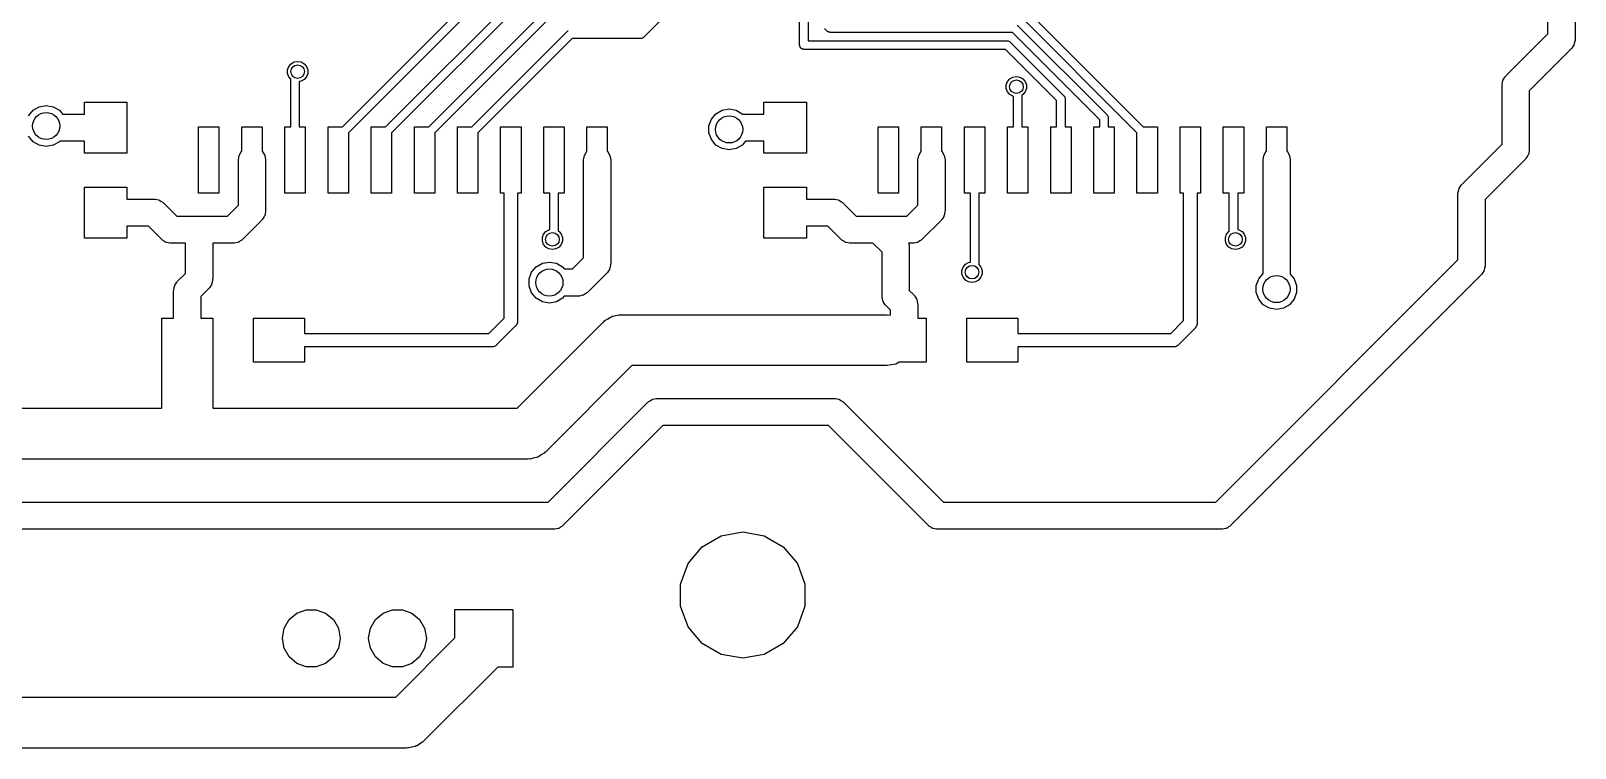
# Model space of a CAD drawing. Extents: x 74 to 228, y -104 to -43.
# Drawn here: x 179.05 to 224.5, y -104.5 to -83.4 of the extents above; entities that cross this region are included whole.
import ezdxf

# ---------------------------------------------------------------- set-up
doc = ezdxf.new("R2010")
doc.units = 0
doc.header["$MEASUREMENT"] = 0
doc.layers.add('BLACK', color=7, linetype='CONTINUOUS')

msp = doc.modelspace()

# ---------------------------------------------------------------- linework, layer by layer
at = {"layer": 'Black'}
for p, q in [((201.675, -83.82), (201.675, -72.176)), ((201.925, -72.2278), (201.925, -83.695)), ((200.988, -79.6884), (197.088, -83.5884)), ((223.7, -83.4843), (223.7, -80.7)), ((224.5, -80.8657), (224.5, -83.65)), ((188.218, -86.225), (193.032, -81.4116)), ((193.172, -81.625), (188.395, -86.4018)), ((189.488, -86.225), (193.802, -81.9116)), ((193.942, -82.125), (189.665, -86.4018)), ((190.758, -86.225), (194.572, -82.4116)), ((194.712, -82.625), (190.935, -86.4018)), ((208.145, -82.5886), (211.782, -86.225)), ((211.605, -86.4018), (208.005, -82.802)), ((192.028, -86.225), (194.842, -83.4116)), ((194.982, -83.625), (192.205, -86.4018)), ((194.842, -83.4116), (194.846, -83.4085)), ((194.846, -83.4085), (194.85, -83.4042)), ((194.85, -83.4042), (194.864, -83.3961)), ((197, -83.625), (194.982, -83.625)), ((197.005, -83.624), (197, -83.625)), ((197.011, -83.6245), (197.005, -83.624)), ((197.027, -83.6203), (197.011, -83.6245)), ((197.043, -83.6175), (197.027, -83.6203)), ((197.048, -83.6147), (197.043, -83.6175)), ((197.053, -83.6133), (197.048, -83.6147)), ((197.066, -83.6039), (197.053, -83.6133)), ((197.08, -83.5958), (197.066, -83.6039)), ((197.084, -83.5915), (197.08, -83.5958)), ((197.088, -83.5884), (197.084, -83.5915)), ((202.485, -83.4084), (202.412, -83.3354)), ((202.489, -83.4115), (202.485, -83.4084)), ((202.493, -83.4157), (202.489, -83.4115)), ((202.507, -83.4239), (202.493, -83.4157)), ((202.52, -83.4333), (202.507, -83.4239)), ((202.525, -83.4347), (202.52, -83.4333)), ((202.53, -83.4375), (202.525, -83.4347)), ((202.546, -83.4403), (202.53, -83.4375)), ((202.562, -83.4445), (202.546, -83.4403)), ((202.568, -83.444), (202.562, -83.4445)), ((202.573, -83.445), (202.568, -83.444)), ((207.941, -83.445), (202.573, -83.445)), ((210.51, -86.0139), (207.941, -83.445)), ((208.081, -83.2316), (210.723, -85.8737)), ((222.467, -84.7172), (223.7, -83.4843)), ((201.677, -83.8308), (201.675, -83.82)), ((201.677, -83.8417), (201.677, -83.8308)), ((201.681, -83.852), (201.677, -83.8417)), ((201.683, -83.8628), (201.681, -83.852)), ((201.688, -83.8722), (201.683, -83.8628)), ((201.692, -83.8825), (201.688, -83.8722)), ((201.699, -83.8909), (201.692, -83.8825)), ((201.704, -83.9003), (201.699, -83.8909)), ((201.713, -83.9074), (201.704, -83.9003)), ((201.72, -83.9158), (201.713, -83.9074)), ((201.729, -83.9212), (201.72, -83.9158)), ((201.737, -83.9283), (201.729, -83.9212)), ((201.748, -83.932), (201.737, -83.9283)), ((201.757, -83.9375), (201.748, -83.932)), ((201.768, -83.9394), (201.757, -83.9375)), ((201.778, -83.9431), (201.768, -83.9394)), ((201.789, -83.9431), (201.778, -83.9431)), ((201.8, -83.945), (201.789, -83.9431)), ((207.734, -83.945), (201.8, -83.945)), ((201.925, -83.695), (207.786, -83.695)), ((209.24, -85.451), (207.734, -83.945)), ((207.786, -83.695), (207.791, -83.696)), ((207.791, -83.696), (207.797, -83.6955)), ((207.797, -83.6955), (207.812, -83.6997)), ((207.812, -83.6997), (207.829, -83.7025)), ((207.829, -83.7025), (207.833, -83.7053)), ((207.833, -83.7053), (207.839, -83.7067)), ((207.839, -83.7067), (207.852, -83.7161)), ((207.852, -83.7161), (207.866, -83.7242)), ((207.866, -83.7242), (207.87, -83.7285)), ((207.87, -83.7285), (207.874, -83.7316)), ((207.874, -83.7316), (209.453, -85.3109)), ((224.383, -83.9328), (223.15, -85.1657)), ((224.393, -83.9184), (224.383, -83.9328)), ((224.406, -83.9071), (224.393, -83.9184)), ((224.433, -83.8619), (224.406, -83.9071)), ((224.463, -83.819), (224.433, -83.8619)), ((224.467, -83.802), (224.463, -83.819)), ((224.476, -83.7868), (224.467, -83.802)), ((224.485, -83.7353), (224.476, -83.7868)), ((224.498, -83.6849), (224.485, -83.7353)), ((224.5, -83.65), (224.497, -83.6673)), ((224.497, -83.6673), (224.498, -83.6849)), ((186.603, -84.5477), (186.639, -84.4494)), ((186.639, -84.4494), (186.706, -84.3693)), ((186.706, -84.3693), (186.797, -84.317)), ((186.797, -84.317), (186.9, -84.2989)), ((186.9, -84.2989), (187.003, -84.317)), ((187.003, -84.317), (187.094, -84.3693)), ((187.094, -84.3693), (187.161, -84.4494)), ((187.161, -84.4494), (187.197, -84.5477)), ((186.603, -84.6523), (186.603, -84.5477)), ((186.639, -84.7506), (186.603, -84.6523)), ((186.7, -84.823), (186.639, -84.7506)), ((186.7, -86.225), (186.7, -84.823)), ((187.003, -84.883), (186.95, -84.8923)), ((186.95, -84.8923), (186.95, -86.225)), ((187.094, -84.8307), (187.003, -84.883)), ((187.161, -84.7506), (187.094, -84.8307)), ((187.197, -84.6523), (187.161, -84.7506)), ((187.197, -84.5477), (187.197, -84.6523)), ((207.759, -84.9921), (207.795, -84.8939)), ((207.759, -85.0967), (207.759, -84.9921)), ((207.795, -84.8939), (207.862, -84.8137)), ((207.862, -84.8137), (207.953, -84.7614)), ((207.953, -84.7614), (208.056, -84.7433)), ((208.056, -84.7433), (208.159, -84.7614)), ((208.159, -84.7614), (208.249, -84.8137)), ((208.249, -84.8137), (208.316, -84.8939)), ((208.316, -84.8939), (208.352, -84.9921)), ((208.352, -84.9921), (208.352, -85.0967)), ((222.35, -85), (222.353, -84.9827)), ((222.352, -84.9651), (222.365, -84.9147)), ((222.353, -84.9827), (222.352, -84.9651)), ((222.365, -84.9147), (222.374, -84.8632)), ((222.374, -84.8632), (222.383, -84.848)), ((222.383, -84.848), (222.387, -84.831)), ((222.387, -84.831), (222.417, -84.7881)), ((222.417, -84.7881), (222.444, -84.7429)), ((222.444, -84.7429), (222.457, -84.7316)), ((222.457, -84.7316), (222.467, -84.7172)), ((207.795, -85.195), (207.759, -85.0967)), ((207.862, -85.2751), (207.795, -85.195)), ((207.953, -85.3274), (207.862, -85.2751)), ((207.97, -85.3305), (207.953, -85.3274)), ((207.97, -86.225), (207.97, -85.3305)), ((208.249, -85.2751), (208.22, -85.2919)), ((208.22, -85.2919), (208.22, -86.225)), ((208.316, -85.195), (208.249, -85.2751)), ((208.352, -85.0967), (208.316, -85.195)), ((209.453, -85.3109), (209.457, -85.3154)), ((209.457, -85.3154), (209.461, -85.3189)), ((209.461, -85.3189), (209.469, -85.333)), ((209.469, -85.333), (209.478, -85.3464)), ((209.478, -85.3464), (209.48, -85.3517)), ((209.48, -85.3517), (209.482, -85.3565)), ((209.482, -85.3565), (209.485, -85.3726)), ((209.485, -85.3726), (209.49, -85.3883)), ((209.49, -85.3883), (209.489, -85.3938)), ((209.489, -85.3938), (209.49, -85.3992)), ((209.49, -85.3992), (209.49, -86.225)), ((222.35, -86.7343), (222.35, -85)), ((223.15, -85.1657), (223.15, -86.9)), ((178.978, -85.8989), (179.113, -85.7386)), ((179.113, -85.7386), (179.294, -85.634)), ((179.294, -85.634), (179.5, -85.5977)), ((179.5, -85.5977), (179.706, -85.634)), ((179.706, -85.634), (179.887, -85.7386)), ((179.887, -85.7386), (179.981, -85.85)), ((179.981, -85.85), (180.625, -85.85)), ((180.625, -85.85), (180.625, -85.5)), ((180.625, -85.5), (181.875, -85.5)), ((181.875, -85.5), (181.875, -87)), ((199.078, -85.9989), (199.213, -85.8386)), ((199.213, -85.8386), (199.394, -85.734)), ((199.394, -85.734), (199.6, -85.6977)), ((199.6, -85.6977), (199.806, -85.734)), ((199.806, -85.734), (199.987, -85.8386)), ((199.987, -85.8386), (199.997, -85.85)), ((199.997, -85.85), (200.625, -85.85)), ((200.625, -85.85), (200.625, -85.5)), ((200.625, -85.5), (201.875, -85.5)), ((201.875, -85.5), (201.875, -87)), ((209.24, -86.225), (209.24, -85.451)), ((210.723, -85.8737), (210.727, -85.8782)), ((210.727, -85.8782), (210.731, -85.8818)), ((210.731, -85.8818), (210.739, -85.8959)), ((210.739, -85.8959), (210.748, -85.9093)), ((183.985, -88.175), (183.985, -86.225)), ((183.985, -86.225), (184.585, -86.225)), ((184.585, -86.225), (184.585, -88.175)), ((185.255, -86.9375), (185.255, -86.225)), ((185.255, -86.225), (185.855, -86.225)), ((185.855, -86.225), (185.855, -86.9375)), ((186.525, -88.175), (186.525, -86.225)), ((186.525, -86.225), (186.7, -86.225)), ((186.95, -86.225), (187.125, -86.225)), ((187.125, -86.225), (187.125, -88.175)), ((187.795, -88.175), (187.795, -86.225)), ((187.795, -86.225), (188.218, -86.225)), ((189.065, -88.175), (189.065, -86.225)), ((189.065, -86.225), (189.488, -86.225)), ((190.335, -88.175), (190.335, -86.225)), ((190.335, -86.225), (190.758, -86.225)), ((191.605, -88.175), (191.605, -86.225)), ((191.605, -86.225), (192.028, -86.225)), ((192.875, -88.175), (192.875, -86.225)), ((192.875, -86.225), (193.475, -86.225)), ((193.475, -86.225), (193.475, -88.175)), ((194.145, -88.175), (194.145, -86.225)), ((194.145, -86.225), (194.745, -86.225)), ((194.745, -86.225), (194.745, -88.175)), ((195.415, -86.9375), (195.415, -86.225)), ((195.415, -86.225), (196.015, -86.225)), ((196.015, -86.225), (196.015, -86.9375)), ((199.007, -86.1954), (199.078, -85.9989)), ((199.007, -86.4046), (199.007, -86.1954)), ((203.985, -88.175), (203.985, -86.225)), ((203.985, -86.225), (204.585, -86.225)), ((204.585, -86.225), (204.585, -88.175)), ((205.255, -86.9375), (205.255, -86.225)), ((205.255, -86.225), (205.855, -86.225)), ((205.855, -86.225), (205.855, -86.9375)), ((206.525, -88.175), (206.525, -86.225)), ((206.525, -86.225), (207.125, -86.225)), ((207.125, -86.225), (207.125, -88.175)), ((207.795, -88.175), (207.795, -86.225)), ((207.795, -86.225), (207.97, -86.225)), ((208.22, -86.225), (208.395, -86.225)), ((208.395, -86.225), (208.395, -88.175)), ((209.065, -88.175), (209.065, -86.225)), ((209.065, -86.225), (209.24, -86.225)), ((209.49, -86.225), (209.665, -86.225)), ((209.665, -86.225), (209.665, -88.175)), ((210.335, -88.175), (210.335, -86.225)), ((210.335, -86.225), (210.51, -86.225)), ((210.51, -86.225), (210.51, -86.0139)), ((210.748, -85.9093), (210.75, -85.9146)), ((210.75, -85.9146), (210.752, -85.9194)), ((210.752, -85.9194), (210.755, -85.9355)), ((210.755, -85.9355), (210.76, -85.9512)), ((210.76, -85.9512), (210.759, -85.9567)), ((210.759, -85.9567), (210.76, -85.9621)), ((210.76, -85.9621), (210.76, -86.225)), ((210.76, -86.225), (210.935, -86.225)), ((210.935, -86.225), (210.935, -88.175)), ((211.782, -86.225), (212.205, -86.225)), ((212.205, -86.225), (212.205, -88.175)), ((212.875, -88.175), (212.875, -86.225)), ((212.875, -86.225), (213.475, -86.225)), ((213.475, -86.225), (213.475, -88.175)), ((214.145, -88.175), (214.145, -86.225)), ((214.145, -86.225), (214.745, -86.225)), ((214.745, -86.225), (214.745, -88.175)), ((215.415, -86.9375), (215.415, -86.225)), ((215.415, -86.225), (216.015, -86.225)), ((216.015, -86.225), (216.015, -86.9375)), ((179.113, -86.6614), (178.978, -86.5011)), ((179.294, -86.766), (179.113, -86.6614)), ((179.5, -86.8023), (179.294, -86.766)), ((179.706, -86.766), (179.5, -86.8023)), ((179.887, -86.6614), (179.706, -86.766)), ((179.897, -86.65), (179.887, -86.6614)), ((180.625, -86.65), (179.897, -86.65)), ((180.625, -87), (180.625, -86.65)), ((188.395, -86.4018), (188.395, -88.175)), ((189.665, -86.4018), (189.665, -88.175)), ((190.935, -86.4018), (190.935, -88.175)), ((192.205, -86.4018), (192.205, -88.175)), ((199.078, -86.6011), (199.007, -86.4046)), ((199.213, -86.7614), (199.078, -86.6011)), ((199.394, -86.866), (199.213, -86.7614)), ((199.987, -86.7614), (199.806, -86.866)), ((200.081, -86.65), (199.987, -86.7614)), ((200.625, -86.65), (200.081, -86.65)), ((200.625, -87), (200.625, -86.65)), ((211.605, -88.175), (211.605, -86.4018)), ((221.167, -87.9172), (222.35, -86.7343)), ((181.875, -87), (180.625, -87)), ((185.155, -87.2), (185.179, -87.0632)), ((185.155, -88.5293), (185.155, -87.2)), ((185.179, -87.0632), (185.249, -86.9429)), ((185.249, -86.9429), (185.255, -86.9375)), ((185.855, -86.9375), (185.861, -86.9429)), ((185.861, -86.9429), (185.931, -87.0632)), ((185.931, -87.0632), (185.955, -87.2)), ((185.955, -87.2), (185.955, -88.695)), ((195.315, -87.2), (195.339, -87.0632)), ((195.315, -90.0828), (195.315, -87.2)), ((195.339, -87.0632), (195.409, -86.9429)), ((195.409, -86.9429), (195.415, -86.9375)), ((196.015, -86.9375), (196.021, -86.9429)), ((196.021, -86.9429), (196.091, -87.0632)), ((196.091, -87.0632), (196.115, -87.2)), ((196.115, -87.2), (196.115, -90.2485)), ((199.6, -86.9023), (199.394, -86.866)), ((199.806, -86.866), (199.6, -86.9023)), ((201.875, -87), (200.625, -87)), ((205.155, -87.2), (205.179, -87.0632)), ((205.155, -88.5293), (205.155, -87.2)), ((205.179, -87.0632), (205.249, -86.9429)), ((205.249, -86.9429), (205.255, -86.9375)), ((205.855, -86.9375), (205.861, -86.9429)), ((205.861, -86.9429), (205.931, -87.0632)), ((205.931, -87.0632), (205.955, -87.2)), ((205.955, -87.2), (205.955, -88.695)), ((215.315, -87.2), (215.339, -87.0632)), ((215.315, -90.5429), (215.315, -87.2)), ((215.339, -87.0632), (215.409, -86.9429)), ((215.409, -86.9429), (215.415, -86.9375)), ((216.015, -86.9375), (216.021, -86.9429)), ((216.021, -86.9429), (216.091, -87.0632)), ((216.091, -87.0632), (216.115, -87.2)), ((216.115, -87.2), (216.115, -90.556)), ((223.033, -87.1828), (221.85, -88.3657)), ((223.043, -87.1684), (223.033, -87.1828)), ((223.056, -87.1571), (223.043, -87.1684)), ((223.083, -87.1119), (223.056, -87.1571)), ((223.113, -87.069), (223.083, -87.1119)), ((223.117, -87.052), (223.113, -87.069)), ((223.126, -87.0368), (223.117, -87.052)), ((223.135, -86.9853), (223.126, -87.0368)), ((223.148, -86.9349), (223.135, -86.9853)), ((223.15, -86.9), (223.147, -86.9173)), ((223.147, -86.9173), (223.148, -86.9349)), ((180.625, -89.5), (180.625, -88)), ((180.625, -88), (181.875, -88)), ((181.875, -88), (181.875, -88.35)), ((200.625, -89.5), (200.625, -88)), ((200.625, -88), (201.875, -88)), ((201.875, -88), (201.875, -88.35)), ((221.052, -88.1651), (221.065, -88.1147)), ((221.053, -88.1827), (221.052, -88.1651)), ((221.065, -88.1147), (221.074, -88.0632)), ((221.074, -88.0632), (221.083, -88.048)), ((221.083, -88.048), (221.087, -88.031)), ((221.087, -88.031), (221.117, -87.9881)), ((221.117, -87.9881), (221.144, -87.9429)), ((221.144, -87.9429), (221.157, -87.9316)), ((221.157, -87.9316), (221.167, -87.9172)), ((181.875, -88.35), (182.675, -88.35)), ((182.675, -88.35), (182.692, -88.3531)), ((182.692, -88.3531), (182.71, -88.3515)), ((182.71, -88.3515), (182.76, -88.365)), ((182.76, -88.365), (182.812, -88.3741)), ((182.812, -88.3741), (182.827, -88.3829)), ((182.827, -88.3829), (182.844, -88.3875)), ((182.844, -88.3875), (182.887, -88.4175)), ((182.887, -88.4175), (182.932, -88.4436)), ((182.932, -88.4436), (182.943, -88.4571)), ((182.943, -88.4571), (182.958, -88.4672)), ((182.958, -88.4672), (183.341, -88.85)), ((184.585, -88.175), (183.985, -88.175)), ((184.834, -88.85), (185.155, -88.5293)), ((187.125, -88.175), (186.525, -88.175)), ((188.395, -88.175), (187.795, -88.175)), ((189.665, -88.175), (189.065, -88.175)), ((190.935, -88.175), (190.335, -88.175)), ((192.205, -88.175), (191.605, -88.175)), ((192.975, -88.175), (192.875, -88.175)), ((192.975, -91.8572), (192.975, -88.175)), ((193.475, -88.175), (193.375, -88.175)), ((193.375, -88.175), (193.375, -91.94)), ((194.32, -88.175), (194.145, -88.175)), ((194.32, -89.248), (194.32, -88.175)), ((194.745, -88.175), (194.57, -88.175)), ((194.57, -88.175), (194.57, -89.2907)), ((201.875, -88.35), (202.675, -88.35)), ((202.675, -88.35), (202.692, -88.3531)), ((202.692, -88.3531), (202.71, -88.3515)), ((202.71, -88.3515), (202.76, -88.365)), ((202.76, -88.365), (202.812, -88.3741)), ((202.812, -88.3741), (202.827, -88.3829)), ((202.827, -88.3829), (202.844, -88.3875)), ((202.844, -88.3875), (202.887, -88.4175)), ((202.887, -88.4175), (202.932, -88.4436)), ((202.932, -88.4436), (202.943, -88.4571)), ((202.943, -88.4571), (202.958, -88.4672)), ((202.958, -88.4672), (203.341, -88.85)), ((204.585, -88.175), (203.985, -88.175)), ((204.834, -88.85), (205.155, -88.5293)), ((206.7, -88.175), (206.525, -88.175)), ((206.7, -90.2077), (206.7, -88.175)), ((207.125, -88.175), (206.95, -88.175)), ((206.95, -88.175), (206.95, -90.277)), ((208.395, -88.175), (207.795, -88.175)), ((209.665, -88.175), (209.065, -88.175)), ((210.935, -88.175), (210.335, -88.175)), ((212.205, -88.175), (211.605, -88.175)), ((212.975, -88.175), (212.875, -88.175)), ((212.975, -91.9232), (212.975, -88.175)), ((213.475, -88.175), (213.375, -88.175)), ((213.375, -88.175), (213.375, -92.006)), ((214.32, -88.175), (214.145, -88.175)), ((214.32, -89.2982), (214.32, -88.175)), ((214.745, -88.175), (214.57, -88.175)), ((214.57, -88.175), (214.57, -89.2457)), ((221.05, -88.2), (221.053, -88.1827)), ((221.05, -90.1343), (221.05, -88.2)), ((221.85, -88.3657), (221.85, -90.3)), ((183.341, -88.85), (184, -88.85)), ((184, -88.85), (184.834, -88.85)), ((185.838, -88.9778), (185.283, -89.5328)), ((185.848, -88.9634), (185.838, -88.9778)), ((185.861, -88.9521), (185.848, -88.9634)), ((185.888, -88.9069), (185.861, -88.9521)), ((185.918, -88.864), (185.888, -88.9069)), ((185.922, -88.847), (185.918, -88.864)), ((185.931, -88.8318), (185.922, -88.847)), ((185.94, -88.7803), (185.931, -88.8318)), ((185.953, -88.7299), (185.94, -88.7803)), ((185.955, -88.695), (185.952, -88.7123)), ((185.952, -88.7123), (185.953, -88.7299)), ((203.341, -88.85), (204, -88.85)), ((204, -88.85), (204.834, -88.85)), ((205.838, -88.9778), (205.283, -89.5328)), ((205.848, -88.9634), (205.838, -88.9778)), ((205.861, -88.9521), (205.848, -88.9634)), ((205.888, -88.9069), (205.861, -88.9521)), ((205.918, -88.864), (205.888, -88.9069)), ((205.922, -88.847), (205.918, -88.864)), ((205.931, -88.8318), (205.922, -88.847)), ((205.94, -88.7803), (205.931, -88.8318)), ((205.953, -88.7299), (205.94, -88.7803)), ((205.955, -88.695), (205.952, -88.7123)), ((205.952, -88.7123), (205.953, -88.7299)), ((181.875, -89.5), (180.625, -89.5)), ((182.509, -89.15), (181.875, -89.15)), ((181.875, -89.15), (181.875, -89.5)), ((182.892, -89.5328), (182.509, -89.15)), ((182.907, -89.5429), (182.892, -89.5328)), ((185.283, -89.5328), (185.268, -89.5429)), ((194.103, -89.4827), (194.139, -89.3844)), ((194.103, -89.5873), (194.103, -89.4827)), ((194.139, -89.3844), (194.206, -89.3043)), ((194.206, -89.3043), (194.297, -89.252)), ((194.297, -89.252), (194.32, -89.248)), ((194.57, -89.2907), (194.594, -89.3043)), ((194.594, -89.3043), (194.661, -89.3844)), ((194.661, -89.3844), (194.697, -89.4827)), ((194.697, -89.4827), (194.697, -89.5873)), ((201.875, -89.5), (200.625, -89.5)), ((202.509, -89.15), (201.875, -89.15)), ((201.875, -89.15), (201.875, -89.5)), ((202.892, -89.5328), (202.509, -89.15)), ((202.907, -89.5429), (202.892, -89.5328)), ((205.283, -89.5328), (205.268, -89.5429)), ((214.206, -89.4827), (214.242, -89.3844)), ((214.206, -89.5873), (214.206, -89.4827)), ((214.242, -89.3844), (214.309, -89.3043)), ((214.309, -89.3043), (214.32, -89.2982)), ((214.57, -89.2457), (214.606, -89.252)), ((214.606, -89.252), (214.697, -89.3043)), ((214.697, -89.3043), (214.764, -89.3844)), ((214.764, -89.3844), (214.8, -89.4827)), ((214.8, -89.4827), (214.8, -89.5873)), ((182.918, -89.5564), (182.907, -89.5429)), ((182.963, -89.5825), (182.918, -89.5564)), ((183.006, -89.6125), (182.963, -89.5825)), ((183.023, -89.6171), (183.006, -89.6125)), ((183.038, -89.6259), (183.023, -89.6171)), ((183.09, -89.635), (183.038, -89.6259)), ((183.14, -89.6485), (183.09, -89.635)), ((183.158, -89.6469), (183.14, -89.6485)), ((183.175, -89.65), (183.158, -89.6469)), ((183.6, -89.65), (183.175, -89.65)), ((183.6, -90.5343), (183.6, -89.65)), ((185, -89.65), (184.4, -89.65)), ((184.4, -89.65), (184.4, -90.7)), ((185.017, -89.6469), (185, -89.65)), ((185.035, -89.6485), (185.017, -89.6469)), ((185.085, -89.635), (185.035, -89.6485)), ((185.137, -89.6259), (185.085, -89.635)), ((185.152, -89.6171), (185.137, -89.6259)), ((185.169, -89.6125), (185.152, -89.6171)), ((185.212, -89.5825), (185.169, -89.6125)), ((185.257, -89.5564), (185.212, -89.5825)), ((185.268, -89.5429), (185.257, -89.5564)), ((194.139, -89.6856), (194.103, -89.5873)), ((194.206, -89.7657), (194.139, -89.6856)), ((194.297, -89.818), (194.206, -89.7657)), ((194.4, -89.8361), (194.297, -89.818)), ((194.503, -89.818), (194.4, -89.8361)), ((194.594, -89.7657), (194.503, -89.818)), ((194.661, -89.6856), (194.594, -89.7657)), ((194.697, -89.5873), (194.661, -89.6856)), ((202.918, -89.5564), (202.907, -89.5429)), ((202.963, -89.5825), (202.918, -89.5564)), ((203.006, -89.6125), (202.963, -89.5825)), ((203.023, -89.6171), (203.006, -89.6125)), ((203.038, -89.6259), (203.023, -89.6171)), ((203.09, -89.635), (203.038, -89.6259)), ((203.14, -89.6485), (203.09, -89.635)), ((203.158, -89.6469), (203.14, -89.6485)), ((203.175, -89.65), (203.158, -89.6469)), ((203.834, -89.65), (203.175, -89.65)), ((204.1, -89.9157), (203.834, -89.65)), ((204.1, -91.2), (204.1, -89.9157)), ((205, -89.65), (204.882, -89.65)), ((204.882, -89.65), (204.885, -89.6647)), ((204.885, -89.6647), (204.898, -89.7151)), ((204.898, -89.7151), (204.897, -89.7327)), ((204.897, -89.7327), (204.9, -89.75)), ((204.9, -89.75), (204.9, -91.0343)), ((205.017, -89.6469), (205, -89.65)), ((205.035, -89.6485), (205.017, -89.6469)), ((205.085, -89.635), (205.035, -89.6485)), ((205.137, -89.6259), (205.085, -89.635)), ((205.152, -89.6171), (205.137, -89.6259)), ((205.169, -89.6125), (205.152, -89.6171)), ((205.212, -89.5825), (205.169, -89.6125)), ((205.257, -89.5564), (205.212, -89.5825)), ((205.268, -89.5429), (205.257, -89.5564)), ((214.242, -89.6856), (214.206, -89.5873)), ((214.309, -89.7657), (214.242, -89.6856)), ((214.4, -89.818), (214.309, -89.7657)), ((214.503, -89.8361), (214.4, -89.818)), ((214.606, -89.818), (214.503, -89.8361)), ((214.697, -89.7657), (214.606, -89.818)), ((214.764, -89.6856), (214.697, -89.7657)), ((214.8, -89.5873), (214.764, -89.6856)), ((193.788, -90.5039), (193.923, -90.3436)), ((193.923, -90.3436), (194.104, -90.239)), ((194.104, -90.239), (194.31, -90.2027)), ((194.31, -90.2027), (194.516, -90.239)), ((194.516, -90.239), (194.697, -90.3436)), ((194.697, -90.3436), (194.749, -90.405)), ((194.749, -90.405), (194.993, -90.405)), ((194.993, -90.405), (195.315, -90.0828)), ((196.078, -90.4176), (196.048, -90.4604)), ((196.082, -90.4006), (196.078, -90.4176)), ((196.091, -90.3853), (196.082, -90.4006)), ((196.1, -90.3339), (196.091, -90.3853)), ((196.113, -90.2834), (196.1, -90.3339)), ((196.115, -90.2485), (196.112, -90.2659)), ((196.112, -90.2659), (196.113, -90.2834)), ((206.453, -90.4477), (206.489, -90.3494)), ((206.489, -90.3494), (206.556, -90.2693)), ((206.556, -90.2693), (206.647, -90.217)), ((206.647, -90.217), (206.7, -90.2077)), ((206.95, -90.277), (207.011, -90.3494)), ((207.011, -90.3494), (207.047, -90.4477)), ((213.921, -97.263), (221.05, -90.1343)), ((221.826, -90.4368), (221.817, -90.452)), ((221.835, -90.3853), (221.826, -90.4368)), ((221.848, -90.3349), (221.835, -90.3853)), ((221.85, -90.3), (221.847, -90.3173)), ((221.847, -90.3173), (221.848, -90.3349)), ((183.274, -90.9132), (183.283, -90.898)), ((183.283, -90.898), (183.287, -90.881)), ((183.287, -90.881), (183.317, -90.8381)), ((183.317, -90.8381), (183.344, -90.7929)), ((183.344, -90.7929), (183.357, -90.7816)), ((183.357, -90.7816), (183.367, -90.7672)), ((183.367, -90.7672), (183.6, -90.5343)), ((184.363, -90.869), (184.333, -90.9119)), ((184.367, -90.852), (184.363, -90.869)), ((184.376, -90.8368), (184.367, -90.852)), ((184.385, -90.7853), (184.376, -90.8368)), ((184.398, -90.7349), (184.385, -90.7853)), ((184.4, -90.7), (184.397, -90.7173)), ((184.397, -90.7173), (184.398, -90.7349)), ((193.717, -90.7004), (193.788, -90.5039)), ((193.717, -90.9096), (193.717, -90.7004)), ((195.998, -90.5314), (195.441, -91.0878)), ((196.008, -90.517), (195.998, -90.5314)), ((196.021, -90.5056), (196.008, -90.517)), ((196.048, -90.4604), (196.021, -90.5056)), ((206.453, -90.5523), (206.453, -90.4477)), ((206.489, -90.6506), (206.453, -90.5523)), ((206.556, -90.7307), (206.489, -90.6506)), ((206.647, -90.783), (206.556, -90.7307)), ((206.75, -90.8011), (206.647, -90.783)), ((206.853, -90.783), (206.75, -90.8011)), ((206.944, -90.7307), (206.853, -90.783)), ((207.011, -90.6506), (206.944, -90.7307)), ((207.047, -90.5523), (207.011, -90.6506)), ((207.047, -90.4477), (207.047, -90.5523)), ((221.733, -90.5828), (214.37, -97.9458)), ((215.116, -90.8909), (215.188, -90.6944)), ((215.116, -91.1001), (215.116, -90.8909)), ((215.188, -90.6944), (215.315, -90.5429)), ((216.115, -90.556), (216.231, -90.6944)), ((216.231, -90.6944), (216.303, -90.8909)), ((216.303, -90.8909), (216.303, -91.1001)), ((221.743, -90.5684), (221.733, -90.5828)), ((221.756, -90.5571), (221.743, -90.5684)), ((221.783, -90.5119), (221.756, -90.5571)), ((221.813, -90.469), (221.783, -90.5119)), ((221.817, -90.452), (221.813, -90.469)), ((183.25, -91.05), (183.253, -91.0327)), ((183.25, -91.85), (183.25, -91.05)), ((183.252, -91.0151), (183.265, -90.9647)), ((183.253, -91.0327), (183.252, -91.0151)), ((183.265, -90.9647), (183.274, -90.9132)), ((184.283, -90.9828), (184.05, -91.2157)), ((184.05, -91.2157), (184.05, -91.85)), ((184.293, -90.9684), (184.283, -90.9828)), ((184.306, -90.9571), (184.293, -90.9684)), ((184.333, -90.9119), (184.306, -90.9571)), ((193.788, -91.1061), (193.717, -90.9096)), ((193.923, -91.2664), (193.788, -91.1061)), ((194.104, -91.371), (193.923, -91.2664)), ((194.697, -91.2664), (194.516, -91.371)), ((194.749, -91.205), (194.697, -91.2664)), ((195.159, -91.205), (194.749, -91.205)), ((195.176, -91.2019), (195.159, -91.205)), ((195.193, -91.2035), (195.176, -91.2019)), ((195.244, -91.19), (195.193, -91.2035)), ((195.295, -91.1809), (195.244, -91.19)), ((195.311, -91.1721), (195.295, -91.1809)), ((195.328, -91.1675), (195.311, -91.1721)), ((195.37, -91.1375), (195.328, -91.1675)), ((195.416, -91.1114), (195.37, -91.1375)), ((195.427, -91.0979), (195.416, -91.1114)), ((195.441, -91.0878), (195.427, -91.0979)), ((204.103, -91.2173), (204.1, -91.2)), ((204.102, -91.2349), (204.103, -91.2173)), ((204.115, -91.2853), (204.102, -91.2349)), ((204.124, -91.3368), (204.115, -91.2853)), ((204.133, -91.352), (204.124, -91.3368)), ((204.137, -91.369), (204.133, -91.352)), ((204.9, -91.0343), (205.033, -91.1672)), ((205.033, -91.1672), (205.043, -91.1816)), ((205.043, -91.1816), (205.056, -91.1929)), ((205.056, -91.1929), (205.083, -91.2381)), ((205.083, -91.2381), (205.113, -91.281)), ((205.113, -91.281), (205.117, -91.298)), ((205.117, -91.298), (205.126, -91.3132)), ((205.126, -91.3132), (205.135, -91.3647)), ((215.188, -91.2966), (215.116, -91.1001)), ((215.322, -91.4569), (215.188, -91.2966)), ((216.231, -91.2966), (216.097, -91.4569)), ((216.303, -91.1001), (216.231, -91.2966)), ((194.31, -91.4073), (194.104, -91.371)), ((194.516, -91.371), (194.31, -91.4073)), ((196.14, -91.8117), (196.168, -91.7952)), ((196.168, -91.7952), (196.265, -91.7782)), ((196.265, -91.7782), (196.36, -91.7529)), ((196.36, -91.7529), (196.393, -91.7557)), ((196.393, -91.7557), (196.425, -91.75)), ((196.425, -91.75), (204.25, -91.75)), ((204.167, -91.4119), (204.137, -91.369)), ((204.194, -91.4571), (204.167, -91.4119)), ((204.207, -91.4684), (204.194, -91.4571)), ((204.217, -91.4828), (204.207, -91.4684)), ((204.35, -91.6157), (204.217, -91.4828)), ((204.25, -91.75), (204.35, -91.7676)), ((204.35, -91.7676), (204.35, -91.6157)), ((205.135, -91.3647), (205.148, -91.4151)), ((205.148, -91.4151), (205.147, -91.4327)), ((205.147, -91.4327), (205.15, -91.45)), ((205.15, -91.45), (205.15, -91.85)), ((215.504, -91.5615), (215.322, -91.4569)), ((215.709, -91.5978), (215.504, -91.5615)), ((215.915, -91.5615), (215.709, -91.5978)), ((216.097, -91.4569), (215.915, -91.5615)), ((182.9, -92.5), (182.9, -91.85)), ((182.9, -91.85), (183.25, -91.85)), ((184.05, -91.85), (184.4, -91.85)), ((184.4, -91.85), (184.4, -93.15)), ((185.6, -93.15), (185.6, -91.85)), ((185.6, -91.85), (187.1, -91.85)), ((187.1, -91.85), (187.1, -92.3)), ((192.532, -92.3), (192.975, -91.8572)), ((193.316, -92.0814), (192.756, -92.6414)), ((193.321, -92.0742), (193.316, -92.0814)), ((193.328, -92.0686), (193.321, -92.0742)), ((193.341, -92.0459), (193.328, -92.0686)), ((193.356, -92.0245), (193.341, -92.0459)), ((193.359, -92.016), (193.356, -92.0245)), ((193.363, -92.0084), (193.359, -92.016)), ((193.367, -91.9827), (193.363, -92.0084)), ((193.364, -94.5), (195.895, -91.9697)), ((193.374, -91.9574), (193.367, -91.9827)), ((193.375, -91.94), (193.373, -91.9487)), ((193.373, -91.9487), (193.374, -91.9574)), ((195.895, -91.9697), (195.922, -91.9507)), ((195.922, -91.9507), (195.943, -91.9255)), ((195.943, -91.9255), (196.028, -91.8765)), ((196.028, -91.8765), (196.108, -91.8203)), ((196.108, -91.8203), (196.14, -91.8117)), ((205.15, -91.85), (205.4, -91.85)), ((205.4, -91.85), (205.4, -93.15)), ((206.6, -93.15), (206.6, -91.85)), ((206.6, -91.85), (208.1, -91.85)), ((208.1, -91.85), (208.1, -92.3)), ((212.598, -92.3), (212.975, -91.9232)), ((213.316, -92.1474), (212.822, -92.6414)), ((213.321, -92.1402), (213.316, -92.1474)), ((213.328, -92.1346), (213.321, -92.1402)), ((213.341, -92.1119), (213.328, -92.1346)), ((213.356, -92.0905), (213.341, -92.1119)), ((213.359, -92.082), (213.356, -92.0905)), ((213.363, -92.0744), (213.359, -92.082)), ((213.367, -92.0487), (213.363, -92.0744)), ((213.374, -92.0234), (213.367, -92.0487)), ((213.375, -92.006), (213.373, -92.0147)), ((213.373, -92.0147), (213.374, -92.0234)), ((182.9, -94.5), (182.9, -92.5)), ((187.1, -92.3), (192.532, -92.3)), ((192.615, -92.7), (187.1, -92.7)), ((187.1, -92.7), (187.1, -93.15)), ((192.624, -92.6985), (192.615, -92.7)), ((192.632, -92.6992), (192.624, -92.6985)), ((192.658, -92.6925), (192.632, -92.6992)), ((192.683, -92.6879), (192.658, -92.6925)), ((192.691, -92.6835), (192.683, -92.6879)), ((192.7, -92.6813), (192.691, -92.6835)), ((192.721, -92.6663), (192.7, -92.6813)), ((192.744, -92.6532), (192.721, -92.6663)), ((192.749, -92.6465), (192.744, -92.6532)), ((192.756, -92.6414), (192.749, -92.6465)), ((208.1, -92.3), (212.598, -92.3)), ((212.681, -92.7), (208.1, -92.7)), ((208.1, -92.7), (208.1, -93.15)), ((212.69, -92.6985), (212.681, -92.7)), ((212.698, -92.6992), (212.69, -92.6985)), ((212.724, -92.6925), (212.698, -92.6992)), ((212.749, -92.6879), (212.724, -92.6925)), ((212.757, -92.6835), (212.749, -92.6879)), ((212.766, -92.6813), (212.757, -92.6835)), ((212.787, -92.6663), (212.766, -92.6813)), ((212.81, -92.6532), (212.787, -92.6663)), ((212.815, -92.6465), (212.81, -92.6532)), ((212.822, -92.6414), (212.815, -92.6465)), ((184.4, -93.15), (184.4, -94.5)), ((187.1, -93.15), (185.6, -93.15)), ((204.601, -93.15), (204.507, -93.2048)), ((205.4, -93.15), (204.601, -93.15)), ((208.1, -93.15), (206.6, -93.15)), ((196.736, -93.25), (194.205, -95.7803)), ((204.25, -93.25), (196.736, -93.25)), ((204.507, -93.2048), (204.25, -93.25)), ((176.5, -94.5), (182.9, -94.5)), ((184.4, -94.5), (193.364, -94.5)), ((194.271, -97.263), (197.202, -94.3322)), ((197.202, -94.3322), (197.217, -94.3221)), ((197.217, -94.3221), (197.228, -94.3086)), ((197.228, -94.3086), (197.273, -94.2825)), ((197.273, -94.2825), (197.316, -94.2525)), ((197.316, -94.2525), (197.333, -94.2479)), ((197.333, -94.2479), (197.348, -94.2391)), ((197.348, -94.2391), (197.4, -94.23)), ((197.4, -94.23), (197.45, -94.2165)), ((197.45, -94.2165), (197.468, -94.2181)), ((197.468, -94.2181), (197.485, -94.215)), ((197.485, -94.215), (202.692, -94.215)), ((202.692, -94.215), (202.709, -94.2181)), ((202.709, -94.2181), (202.727, -94.2165)), ((202.727, -94.2165), (202.777, -94.23)), ((202.777, -94.23), (202.829, -94.2391)), ((202.829, -94.2391), (202.844, -94.2479)), ((202.844, -94.2479), (202.861, -94.2525)), ((202.861, -94.2525), (202.904, -94.2825)), ((202.904, -94.2825), (202.949, -94.3086)), ((202.949, -94.3086), (202.96, -94.3221)), ((202.96, -94.3221), (202.975, -94.3322)), ((202.975, -94.3322), (205.906, -97.263)), ((197.651, -95.015), (194.72, -97.9458)), ((202.526, -95.015), (197.651, -95.015)), ((205.457, -97.9458), (202.526, -95.015)), ((194.072, -95.8735), (193.992, -95.9297)), ((194.157, -95.8245), (194.072, -95.8735)), ((194.178, -95.7993), (194.157, -95.8245)), ((194.205, -95.7803), (194.178, -95.7993)), ((183.642, -96), (175.75, -96)), ((193.675, -96), (183.642, -96)), ((193.707, -95.9943), (193.675, -96)), ((193.74, -95.9971), (193.707, -95.9943)), ((193.835, -95.9718), (193.74, -95.9971)), ((193.932, -95.9548), (193.835, -95.9718)), ((193.96, -95.9383), (193.932, -95.9548)), ((193.992, -95.9297), (193.96, -95.9383)), ((172.4, -97.263), (194.271, -97.263)), ((205.906, -97.263), (213.921, -97.263)), ((194.437, -98.063), (172.4, -98.063)), ((194.454, -98.0599), (194.437, -98.063)), ((194.472, -98.0615), (194.454, -98.0599)), ((194.522, -98.048), (194.472, -98.0615)), ((194.574, -98.0389), (194.522, -98.048)), ((194.589, -98.0301), (194.574, -98.0389)), ((194.606, -98.0255), (194.589, -98.0301)), ((194.649, -97.9955), (194.606, -98.0255)), ((194.694, -97.9694), (194.649, -97.9955)), ((194.705, -97.9559), (194.694, -97.9694)), ((194.72, -97.9458), (194.705, -97.9559)), ((199.365, -98.2549), (200, -98.1429)), ((200, -98.1429), (200.635, -98.2549)), ((205.472, -97.9559), (205.457, -97.9458)), ((205.483, -97.9694), (205.472, -97.9559)), ((205.528, -97.9955), (205.483, -97.9694)), ((205.571, -98.0255), (205.528, -97.9955)), ((205.588, -98.0301), (205.571, -98.0255)), ((205.603, -98.0389), (205.588, -98.0301)), ((205.655, -98.048), (205.603, -98.0389)), ((205.705, -98.0615), (205.655, -98.048)), ((205.723, -98.0599), (205.705, -98.0615)), ((205.74, -98.063), (205.723, -98.0599)), ((214.087, -98.063), (205.74, -98.063)), ((214.104, -98.0599), (214.087, -98.063)), ((214.122, -98.0615), (214.104, -98.0599)), ((214.172, -98.048), (214.122, -98.0615)), ((214.224, -98.0389), (214.172, -98.048)), ((214.239, -98.0301), (214.224, -98.0389)), ((214.256, -98.0255), (214.239, -98.0301)), ((214.299, -97.9955), (214.256, -98.0255)), ((214.344, -97.9694), (214.299, -97.9955)), ((214.355, -97.9559), (214.344, -97.9694)), ((214.37, -97.9458), (214.355, -97.9559)), ((198.392, -99.0715), (198.806, -98.5774)), ((198.806, -98.5774), (199.365, -98.2549)), ((200.635, -98.2549), (201.194, -98.5774)), ((201.194, -98.5774), (201.608, -99.0715)), ((198.171, -99.6775), (198.392, -99.0715)), ((201.608, -99.0715), (201.829, -99.6775)), ((198.171, -100.322), (198.171, -99.6775)), ((201.829, -99.6775), (201.829, -100.322)), ((186.875, -100.531), (187.152, -100.43)), ((187.152, -100.43), (187.448, -100.43)), ((187.448, -100.43), (187.725, -100.531)), ((189.415, -100.531), (189.692, -100.43)), ((189.692, -100.43), (189.988, -100.43)), ((189.988, -100.43), (190.265, -100.531)), ((191.53, -101.257), (191.53, -100.42)), ((191.53, -100.42), (193.23, -100.42)), ((193.23, -100.42), (193.23, -102.12)), ((198.392, -100.929), (198.171, -100.322)), ((201.829, -100.322), (201.608, -100.929)), ((186.501, -100.976), (186.649, -100.72)), ((186.649, -100.72), (186.875, -100.531)), ((187.725, -100.531), (187.951, -100.72)), ((187.951, -100.72), (188.099, -100.976)), ((189.041, -100.976), (189.189, -100.72)), ((189.189, -100.72), (189.415, -100.531)), ((190.265, -100.531), (190.491, -100.72)), ((190.491, -100.72), (190.639, -100.976)), ((186.45, -101.267), (186.501, -100.976)), ((186.45, -101.273), (186.45, -101.267)), ((186.501, -101.564), (186.45, -101.273)), ((188.099, -100.976), (188.15, -101.267)), ((188.15, -101.273), (188.099, -101.564)), ((188.15, -101.267), (188.15, -101.273)), ((188.99, -101.267), (189.041, -100.976)), ((188.99, -101.273), (188.99, -101.267)), ((189.041, -101.564), (188.99, -101.273)), ((189.787, -103), (191.53, -101.257)), ((190.639, -100.976), (190.69, -101.267)), ((190.69, -101.273), (190.639, -101.564)), ((190.69, -101.267), (190.69, -101.273)), ((198.806, -101.423), (198.392, -100.929)), ((201.608, -100.929), (201.194, -101.423)), ((186.649, -101.82), (186.501, -101.564)), ((188.099, -101.564), (187.951, -101.82)), ((189.189, -101.82), (189.041, -101.564)), ((190.639, -101.564), (190.491, -101.82)), ((199.365, -101.745), (198.806, -101.423)), ((200, -101.857), (199.365, -101.745)), ((200.635, -101.745), (200, -101.857)), ((201.194, -101.423), (200.635, -101.745)), ((186.875, -102.009), (186.649, -101.82)), ((187.152, -102.11), (186.875, -102.009)), ((187.448, -102.11), (187.152, -102.11)), ((187.725, -102.009), (187.448, -102.11)), ((187.951, -101.82), (187.725, -102.009)), ((189.415, -102.009), (189.189, -101.82)), ((189.692, -102.11), (189.415, -102.009)), ((189.988, -102.11), (189.692, -102.11)), ((190.265, -102.009), (189.988, -102.11)), ((190.491, -101.82), (190.265, -102.009)), ((192.789, -102.12), (190.628, -104.28)), ((193.23, -102.12), (192.789, -102.12)), ((130.29, -103), (184.7, -103)), ((184.7, -103), (189.787, -103)), ((184.7, -104.5), (129.5, -104.5)), ((185.9, -104.5), (184.7, -104.5)), ((190.098, -104.5), (185.9, -104.5)), ((190.13, -104.494), (190.098, -104.5)), ((190.163, -104.497), (190.13, -104.494)), ((190.258, -104.472), (190.163, -104.497)), ((190.355, -104.455), (190.258, -104.472)), ((190.383, -104.438), (190.355, -104.455)), ((190.415, -104.43), (190.383, -104.438)), ((190.495, -104.374), (190.415, -104.43)), ((190.58, -104.325), (190.495, -104.374)), ((190.601, -104.299), (190.58, -104.325)), ((190.628, -104.28), (190.601, -104.299))]:
    msp.add_line(p, q, dxfattribs=at)
for centre, radius in [((186.9, -84.6), 0.2), ((208.056, -85.0444), 0.2), ((179.5, -86.2), 0.4), ((199.6, -86.3), 0.4), ((194.4, -89.535), 0.2), ((214.503, -89.535), 0.2), ((194.31, -90.805), 0.4), ((206.75, -90.5), 0.2), ((215.709, -90.9955), 0.4)]:
    msp.add_circle(centre, radius, dxfattribs=at)

doc.saveas('drawing.dxf')
